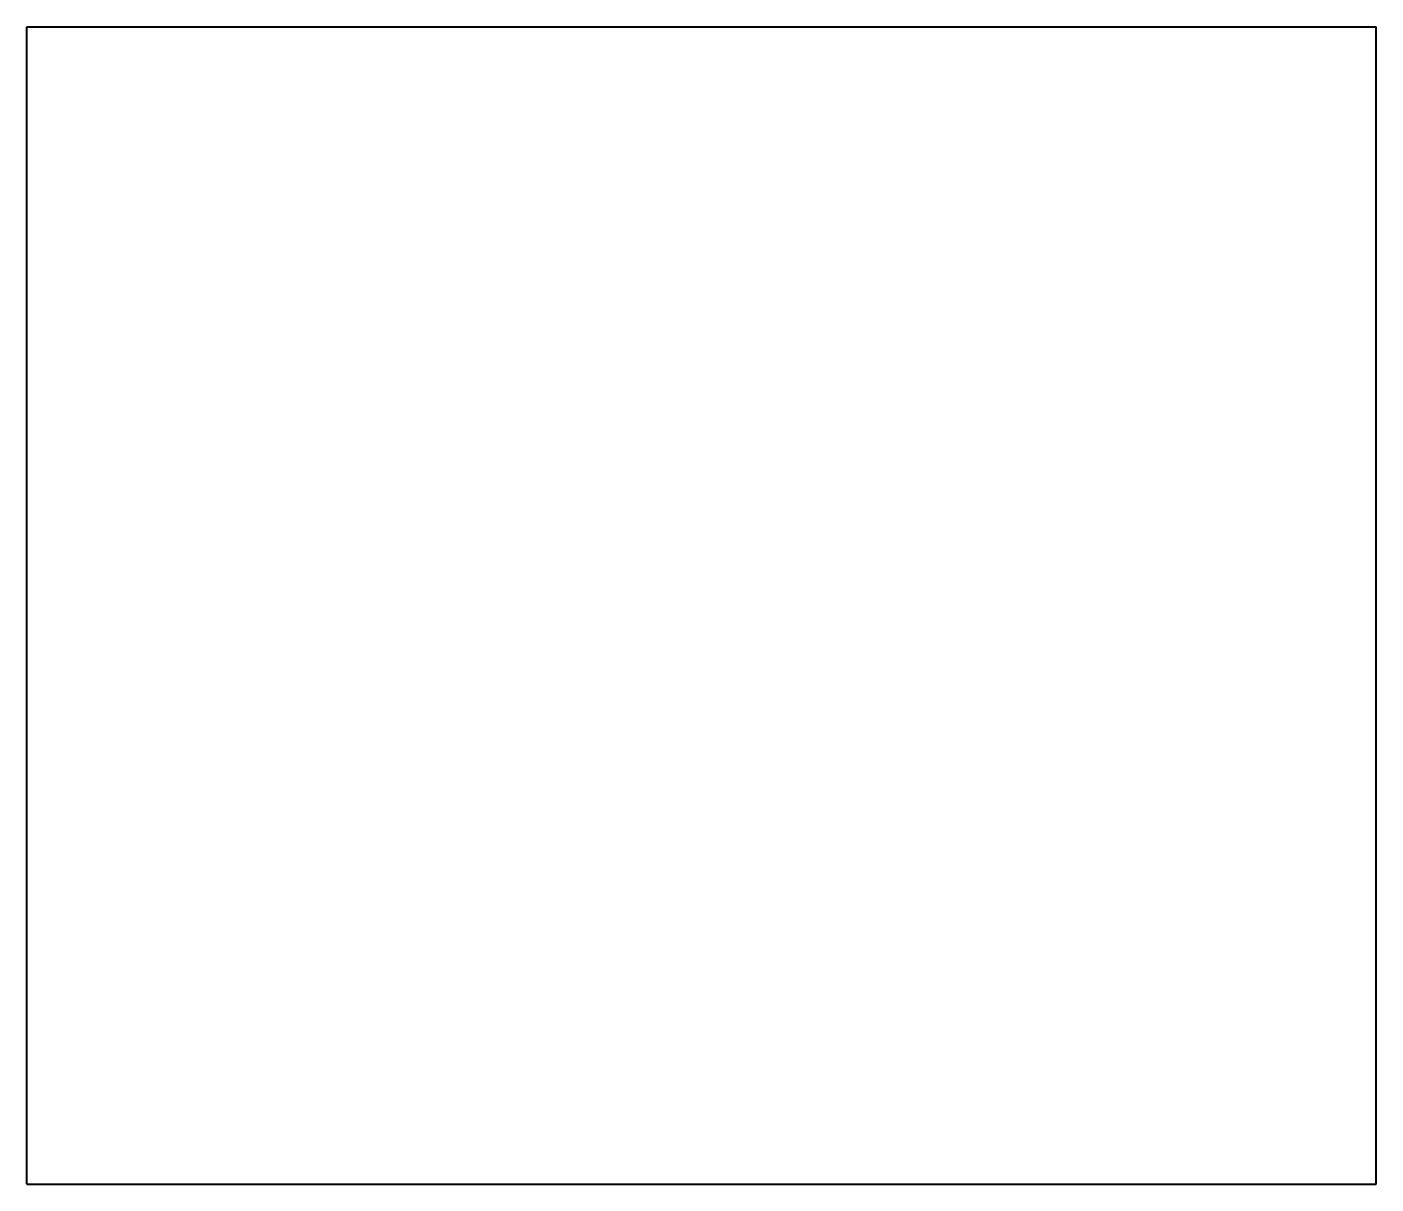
# Model space of a CAD drawing. Header units: inches. Extents: x 0 to 7, y 0 to 6.
import ezdxf

# ---------------------------------------------------------------- set-up
doc = ezdxf.new("R2010")
doc.units = ezdxf.units.IN
doc.header["$MEASUREMENT"] = 0
doc.layers.add('ModelSketch_Visible', color=7, linetype='Continuous', lineweight=40)

msp = doc.modelspace()

# ---------------------------------------------------------------- linework, layer by layer
at = {"layer": 'ModelSketch_Visible'}
for p, q in [((0, 6), (7, 6)), ((0, 0), (0, 6)), ((7, 0), (7, 6)), ((0, 0), (7, 0))]:
    msp.add_line(p, q, dxfattribs=at)

doc.saveas('drawing.dxf')
